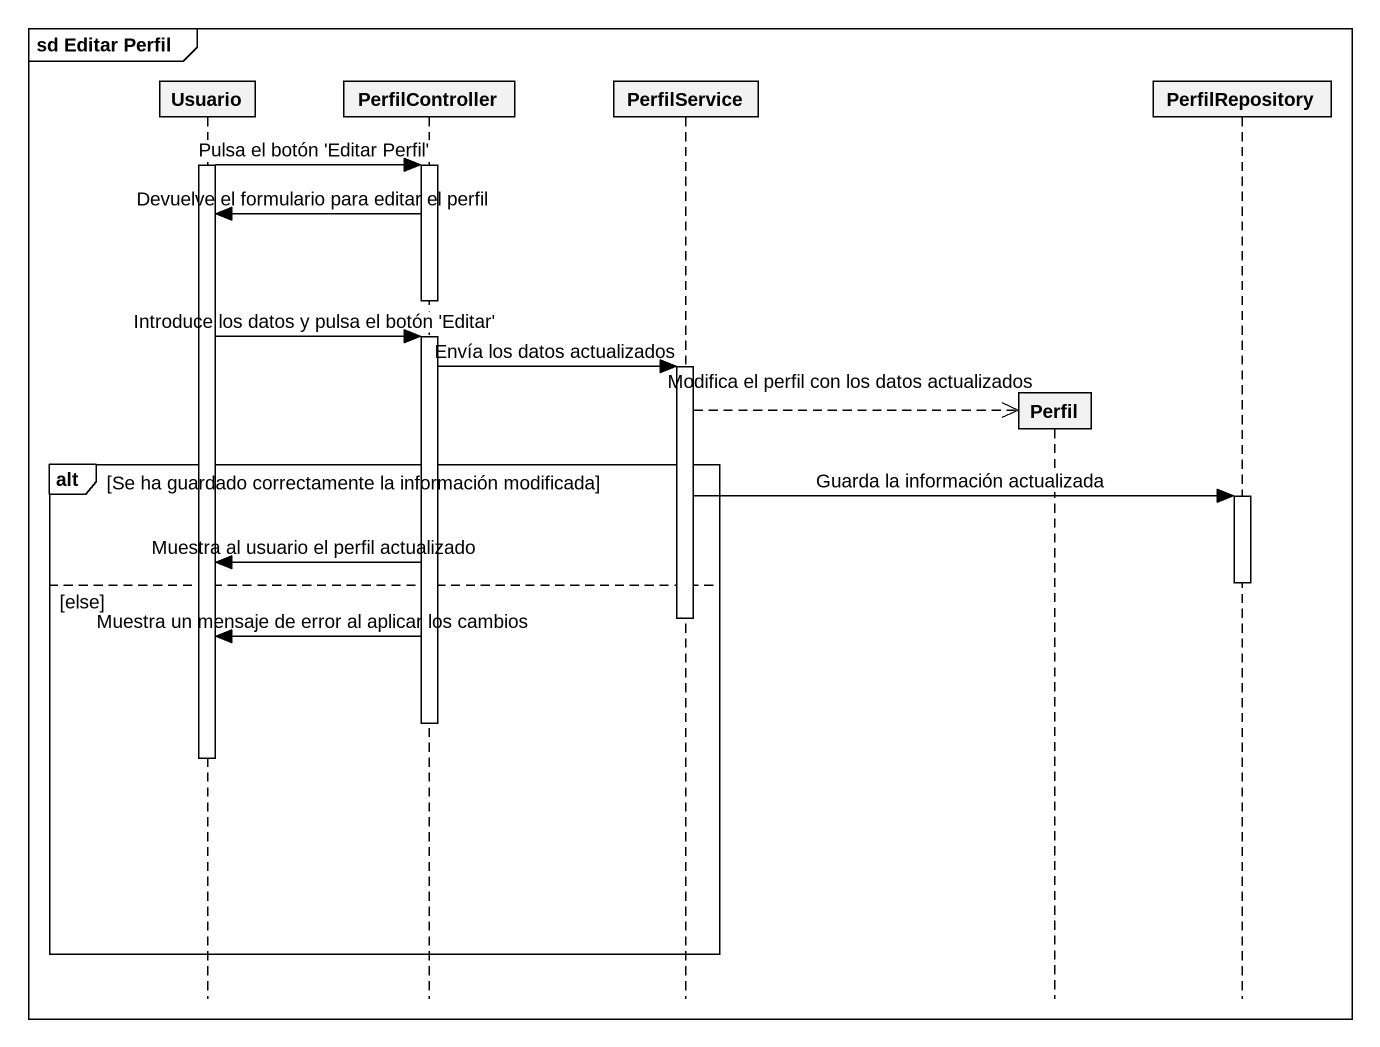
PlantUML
@startuml
mainframe sd Editar Perfil
hide footbox
participant Usuario
participant PerfilController
participant PerfilService
participant Perfil
participant PerfilRepository

activate Usuario
Usuario -> PerfilController : Pulsa el botón 'Editar Perfil'
activate PerfilController
PerfilController -> Usuario : Devuelve el formulario para editar el perfil
deactivate PerfilController
Usuario -> PerfilController : Introduce los datos y pulsa el botón 'Editar'
activate PerfilController
PerfilController -> PerfilService : Envía los datos actualizados
activate PerfilService
PerfilService -->> Perfil ** : Modifica el perfil con los datos actualizados
alt Se ha guardado correctamente la información modificada
  PerfilService -> PerfilRepository : Guarda la información actualizada
  activate PerfilRepository
  PerfilController -> Usuario : Muestra al usuario el perfil actualizado
  deactivate PerfilRepository
else else
  deactivate PerfilService
  PerfilController -> Usuario : Muestra un mensaje de error al aplicar los cambios
  deactivate PerfilController
  deactivate Usuario
end
@enduml
